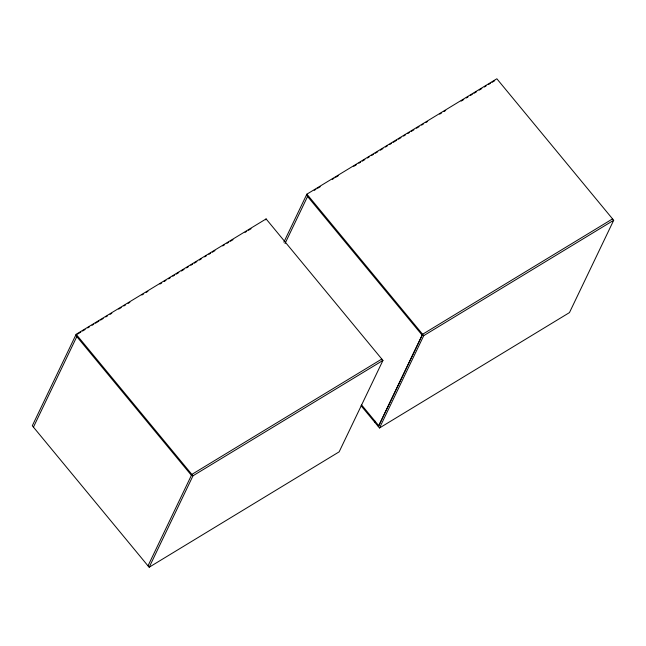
<?xml version="1.0" encoding="UTF-8"?>
<svg xmlns="http://www.w3.org/2000/svg" width="646" height="646" viewBox="0 0 646 646"><rect width="100%" height="100%" fill="white"/><g stroke="black" fill="none" stroke-linecap="round" stroke-linejoin="round"><path stroke-width="0.97" d="M148.047 565.831L149.194 567.22L339.15 451.845L382.949 360.428L266.104 218.929L76.147 334.305L32.3 425.754L147.999 565.864L191.846 474.414L381.802 359.039L381.366 359.943M33.447 427.135L76.809 336.623M265.668 219.834L266.104 218.929M283.869 242.153L306.422 195.084L422.169 335.169L378.322 426.618M306.47 195.06L306.898 194.155L496.855 78.78L613.7 220.278L569.465 312.599L379.509 427.975L361.074 405.736M285.015 243.542L307.569 196.473M149.194 567.22L192.993 475.795L382.949 360.428M374.502 421.991L374.93 421.087M378.362 426.586L422.597 334.265L612.553 218.889M379.509 427.975L423.744 335.645L613.7 220.278M77.383 334.192L80.823 332.101M82.543 331.059L85.119 329.492M87.703 327.926L89.463 326.852M91.998 325.318L93.767 324.244M95.438 323.226L98.919 321.11M100.59 320.093L103.223 318.502M105.75 316.968L107.519 315.894M110.046 314.352L111.815 313.286M118.694 309.103L121.27 307.536M123.798 306.002L125.566 304.928M128.102 303.394L129.862 302.32M141.894 295.012L143.614 293.962M146.149 292.428L147.918 291.354M159.95 284.046L161.67 283.005M164.197 281.462L165.965 280.396M168.493 278.854L170.213 277.812M172.797 276.246L174.509 275.204M176.229 274.154L178.813 272.588M181.389 271.021L184.013 269.43M186.549 267.896L188.269 266.846M190.845 265.28L192.613 264.206M194.285 263.197L196.909 261.598M199.436 260.063L201.205 258.989M204.645 256.898L206.365 255.856M208.892 254.322L210.661 253.248M212.332 252.231L214.956 250.64M222.692 245.94L224.412 244.891M226.988 243.332L228.708 242.282M230.38 241.265L233.004 239.674M245.044 232.366L246.756 231.325M248.435 230.307L251.06 228.708M314.206 190.36L315.918 189.318M317.598 188.301L320.222 186.702M332.254 179.394L333.974 178.353M335.645 177.335L338.27 175.744M353.742 166.345L356.317 164.778M358.853 163.244L360.573 162.194M362.293 161.153L364.869 159.586M367.445 158.02L369.165 156.978M371.741 155.411L373.461 154.37M375.181 153.32L377.765 151.753M380.341 150.187L382.965 148.596M385.492 147.054L387.261 145.988M389.796 144.446L391.557 143.372M393.228 142.362L396.717 140.247M398.437 139.197L401.013 137.63M403.548 136.096L405.308 135.022M407.844 133.488L409.612 132.414M411.284 131.396L413.908 129.806M416.484 128.239L419.068 126.673M421.596 125.13L423.364 124.056M425.892 122.522L427.66 121.448M439.692 114.14L441.412 113.098M443.947 111.556L445.708 110.482M461.131 101.115L463.763 99.524M466.291 97.982L468.011 96.94M470.587 95.374L472.307 94.332M474.027 93.29L476.603 91.724M479.187 90.157L481.811 88.559M484.338 87.024L486.107 85.95M488.642 84.416L490.403 83.342M492.074 82.325L494.699 80.726M306.898 194.155L423.744 335.645M361.469 404.784L378.75 425.714M76.147 334.305L192.993 475.795M75.671 335.234L191.41 475.319"/></g></svg>
